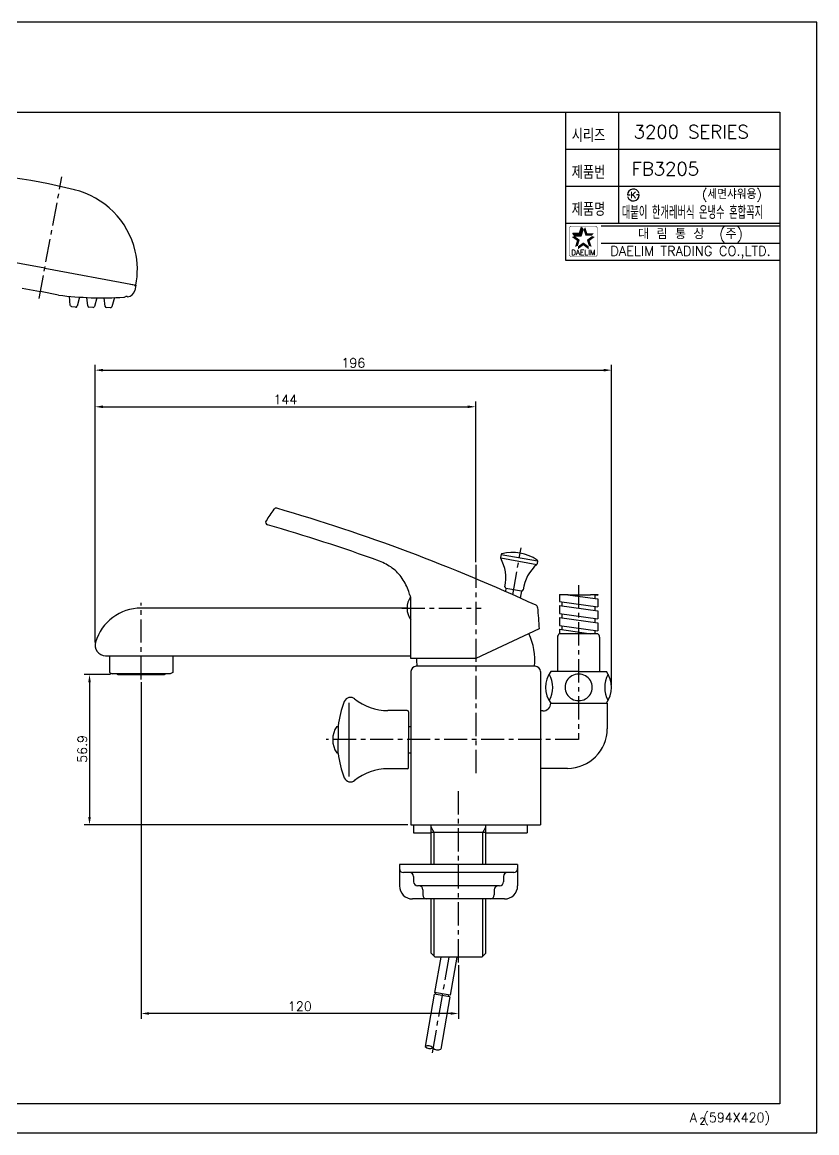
# Model space of a CAD drawing. Extents: x 594 to 1188, y -420 to 0.
# Drawn here: x 887.6 to 1188, y -420 to 0 of the extents above; entities that cross this region are included whole.
import ezdxf
from ezdxf.enums import TextEntityAlignment as Align

# ---------------------------------------------------------------- set-up
doc = ezdxf.new("R2010")
doc.units = 0
doc.header["$LTSCALE"] = 7
doc.header["$MEASUREMENT"] = 0
doc.linetypes.add('CENTER', pattern=[2, 1.25, -0.25, 0.25, -0.25])
doc.linetypes.add('PHANTOM', pattern=[2.5, 1.25, -0.25, 0.25, -0.25, 0.25, -0.25])
doc.layers.get('0').update_dxf_attribs({"color": 2, "linetype": 'CONTINUOUS'})
for name, color, linetype in [('CL', 1, 'CENTER'), ('D', 2, 'CONTINUOUS'), ('DIM', 2, 'CONTINUOUS'), ('DWG', 7, 'CONTINUOUS'), ('PH', 3, 'PHANTOM')]:
    doc.layers.add(name, color=color, linetype=linetype)
doc.styles.add('GHS', font='ROMANS', dxfattribs={"bigfont": 'GHS'})
doc.styles.add('HAN', font='TXT.shx', dxfattribs={"bigfont": 'GHS.shx'})
doc.styles.add('ROMANS', font='romans')

# ---------------------------------------------------------------- blocks, each defined once
blk = doc.blocks.new('KS')
at = {"layer": 'DIM'}
for p, q in [((-2.25, 0), (-1.75, 0)), ((-1.75, 0), (-1.25, 0)), ((1.75, 0), (1.25, 0)), ((2.25, 0), (1.75, 0))]:
    blk.add_line(p, q, dxfattribs=at)
for start, end in [(15, 180), (195, 0)]:
    blk.add_arc((0, 0), 2.25, start, end, dxfattribs=at)
at = {"layer": 'DIM', "style": 'HAN'}
blk.add_text('K', height=2.39, dxfattribs=at).set_placement((0, 0), align=Align.MIDDLE)
blk = doc.blocks.new('BORDER')
for p, q in [((1, 1), (0, 1)), ((1, 0), (1, 1)), ((0, 0), (1, 0))]:
    blk.add_line(p, q)
blk = doc.blocks.new('양식')
at = {"color": 4}
for p, q in [((1219, 386), (1768, 386)), ((1768, 386), (1768, 11)), ((1768, 11), (1219, 11))]:
    blk.add_line(p, q, dxfattribs=at)
at = {"color": 7}
for p, q in [((1687, 386), (1687, 330)), ((1707, 386), (1707, 344)), ((1687, 372), (1768, 372)), ((1687, 358), (1768, 358)), ((1687, 344), (1768, 344)), ((1687, 330), (1768, 330))]:
    blk.add_line(p, q, dxfattribs=at)
at = {"color": 2}
for p, q in [((1692.24, 340.18), (1692.99, 342.49)), ((1692.9, 339.27), (1693.65, 341.57)), ((1693.65, 341.57), (1692.99, 342.49)), ((1689.81, 340.18), (1692.24, 340.18)), ((1690.48, 339.27), (1689.81, 340.18)), ((1690.48, 339.27), (1692.9, 339.27))]:
    blk.add_line(p, q, dxfattribs=at)
at = {"color": 2, "linetype": 'Continuous'}
for p, q in [((1700.5, 343), (1768, 343)), ((1700.5, 336.5), (1768, 336.5))]:
    blk.add_line(p, q, dxfattribs=at)
at = {"color": 2, "linetype": 'Continuous', "const_width": 0.2}
for points in [[(1688.48, 342.13, -0.414214), (1689.23, 342.88)], [(1688.48, 332.13), (1688.48, 342.13, -1)], [(1689.23, 342.88), (1698.23, 342.88, -0.414214), (1698.98, 342.13, 0.043396)], [(1698.98, 342.13), (1698.98, 332.13, -0.414214), (1698.23, 331.38)], [(1698.23, 331.38), (1689.48, 331.38, -0.414214), (1688.48, 332.13, 0.672398)]]:
    blk.add_lwpolyline(points, format="xyb", dxfattribs=at)
at = {"color": 2}
for points in [[(1692.24, 340.18), (1692.9, 339.27), (1692.99, 342.49), (1693.65, 341.57)], [(1694.47, 342.49), (1693.8, 341.57), (1695.22, 340.18), (1694.55, 339.27)], [(1691.32, 337.35), (1692.4, 337.7), (1689.36, 338.78), (1690.43, 339.13)], [(1689.81, 340.18), (1690.48, 339.27), (1692.24, 340.18), (1692.9, 339.27)], [(1690.57, 335.05), (1691.65, 335.4), (1691.32, 337.35), (1692.4, 337.7)], [(1693.73, 335.6), (1693.73, 336.73), (1691.77, 334.18), (1691.77, 335.31)], [(1695.69, 334.18), (1695.69, 335.31), (1693.73, 335.6), (1693.73, 336.73)], [(1695.22, 340.18), (1694.55, 339.27), (1697.64, 340.18), (1696.98, 339.27)], [(1698.1, 338.78), (1697.02, 339.13), (1696.14, 337.35), (1695.06, 337.7)], [(1696.14, 337.35), (1695.06, 337.7), (1696.89, 335.05), (1695.81, 335.4)]]:
    blk.add_solid(points, dxfattribs=at)
at = {"xscale": 594, "yscale": 420, "zscale": 594}
blk.add_blockref('BORDER', (1188, 0), dxfattribs=at)
at = {"layer": 'DIM', "color": 4}
blk.add_blockref('KS', (1712.63, 354.68), dxfattribs=at)
at = {"color": 7, "linetype": 'Continuous'}
for s, height, style, p in [('대 림 통 상  (주)', 4, 'GHS', (1734.26, 339.7)), ('DAELIM TRADING CO.,LTD.', 3.6, 'ROMANS', (1734.26, 332.93))]:
    blk.add_text(s, height=height, dxfattribs=dict(at, style=style)).set_placement(p, align=Align.MIDDLE)
at = {"color": 2, "linetype": 'Continuous', "style": 'ROMANS'}
blk.add_text('DAELIM', height=2, dxfattribs=at).set_placement((1693.73, 331.93), align=Align.CENTER)
at = {"color": 7, "style": 'GHS'}
for s, height, p in [('A (594X420)', 3.5, (1734.01, 4.03)), ('2', 2.5, (1737.67, 3.19))]:
    blk.add_text(s, height=height, dxfattribs=at).set_placement(p)
at = {"layer": 'DIM', "style": 'GHS', "width": 0.8}
for s, p in [('시리즈', (1689.34, 374.73)), ('제품번', (1689.34, 360.73)), ('제품명', (1689.34, 346.73))]:
    blk.add_text(s, height=5, dxfattribs=at).set_placement(p)

msp = doc.modelspace()

# ---------------------------------------------------------------- linework, layer by layer
at = {"layer": 'CL'}
for p, q in [((893.99, -104.43), (902.56, -58.52)), ((1073.07, -216.52), (1076.2, -198.82)), ((1059.05, -205.2), (1059.05, -285.12)), ((1097.86, -212.92), (1097.86, -271.32)), ((932.55, -248.58), (932.55, -219.57)), ((1031.07, -221.57), (1061.05, -221.57)), ((1097.86, -271.32), (1002.56, -271.32)), ((1052.55, -355.57), (1052.55, -290.08)), ((1048.91, -353.57), (1042.47, -390.11))]:
    msp.add_line(p, q, dxfattribs=at)
at = {"layer": 'D'}
for p, q in [((921.02, -246.67), (911.03, -246.67)), ((913.03, -249.1), (913.03, -300.57)), ((1033.36, -303.57), (911.03, -303.57))]:
    msp.add_line(p, q, dxfattribs=at)
at = {"layer": 'D', "ltscale": 0.7}
for p, q in [((932.55, -249.58), (932.55, -376.88)), ((1052.55, -356.57), (1052.55, -376.88)), ((1049.55, -374.88), (935.55, -374.88))]:
    msp.add_line(p, q, dxfattribs=at)
for centre, start, end in [((1041.06, -389.48), 41.4294, 118.5706), ((1041.71, -385.77), 221.4294, 298.5706), ((1044.66, -386.29), 221.4294, 298.5706)]:
    msp.add_arc(centre, 2.41, start, end, dxfattribs=at)
at = {"layer": 'D'}
for points in [[(912.53, -249.67), (913.53, -249.67), (913.03, -246.67)], [(912.53, -300.57), (913.53, -300.57), (913.03, -303.57)]]:
    msp.add_solid(points, dxfattribs=at)
at = {"layer": 'D', "ltscale": 0.7}
for points in [[(935.55, -374.38), (935.55, -375.38), (932.55, -374.88)], [(1049.55, -374.38), (1049.55, -375.38), (1052.55, -374.88)]]:
    msp.add_solid(points, dxfattribs=at)
at = {"layer": 'DIM'}
for p, q in [((915.13, -234.57), (915.13, -129.59)), ((1110.43, -250.57), (1110.43, -129.59)), ((918.13, -131.59), (1107.43, -131.59)), ((915.13, -234.57), (915.13, -143.44)), ((918.13, -145.44), (1056.05, -145.44)), ((1059.05, -204.2), (1059.05, -143.44))]:
    msp.add_line(p, q, dxfattribs=at)
for points in [[(918.13, -131.09), (918.13, -132.09), (915.13, -131.59)], [(1107.43, -131.09), (1107.43, -132.09), (1110.43, -131.59)], [(918.13, -144.94), (918.13, -145.94), (915.13, -145.44)], [(1056.05, -144.94), (1056.05, -145.94), (1059.05, -145.44)]]:
    msp.add_solid(points, dxfattribs=at)
at = {"layer": 'DWG'}
for p, q in [((896.11, -93.05), (862.21, -86.72)), ((896.11, -93.05), (930.01, -99.38)), ((887.58, -100.61), (894.46, -101.89)), ((928.55, -99.11), (930.52, -99.48)), ((930.52, -99.48), (930.15, -101.43)), ((901.34, -103.18), (894.46, -101.89)), ((905.77, -107.13), (905.46, -103.65)), ((909.29, -103.96), (908.31, -107.42)), ((912.35, -107.29), (911.98, -104.11)), ((915.81, -104.23), (914.88, -107.55)), ((918.93, -107.45), (918.56, -104.25)), ((922.46, -104.16), (921.47, -107.68)), ((907.76, -107.78), (906.21, -107.58)), ((914.34, -107.91), (912.79, -107.73)), ((920.94, -108.04), (919.38, -107.89)), ((1068.66, -201.25), (1068.45, -202.43)), ((1068.66, -201.25), (1082.45, -203.68)), ((1068.48, -202.62), (1082.14, -205.03)), ((1082.45, -203.68), (1082.24, -204.86)), ((1070.46, -214.06), (1070.25, -215.25)), ((1070.46, -214.06), (1076.37, -215.1)), ((1034.55, -240.57), (1034.55, -217.53)), ((1076.37, -215.1), (1075.9, -217.76)), ((1090.68, -216.38), (1090.68, -219.1)), ((1092.86, -216.38), (1105.18, -218.11)), ((1103.39, -216.38), (1105.18, -216.63)), ((1104.18, -218.01), (1104.18, -216.49)), ((1105.18, -216.38), (1105.18, -216.63)), ((1105.18, -218.11), (1105.18, -221.14)), ((1033.07, -221.57), (932.55, -221.57)), ((1090.68, -219.1), (1105.18, -221.14)), ((1090.68, -220.58), (1105.18, -222.62)), ((1090.68, -220.58), (1090.68, -223.61)), ((1091.68, -220.76), (1091.68, -219.24)), ((1104.18, -222.52), (1104.18, -221)), ((1090.68, -223.61), (1105.18, -225.65)), ((1090.68, -225.09), (1105.18, -227.13)), ((1090.68, -225.09), (1090.68, -228.12)), ((1091.68, -225.23), (1091.68, -223.75)), ((1104.18, -226.99), (1104.18, -225.51)), ((1105.18, -222.62), (1105.18, -225.65)), ((1082.99, -229.41), (1059.05, -240.57)), ((1090.68, -228.12), (1105.18, -230.16)), ((1090.68, -229.6), (1102.56, -231.27)), ((1090.68, -229.6), (1090.68, -231.27)), ((1091.68, -229.74), (1091.68, -228.26)), ((1104.18, -231.27), (1104.18, -230.02)), ((1105.18, -227.13), (1105.18, -230.16)), ((1089.98, -232.59), (1089.98, -245.57)), ((1104.18, -231.27), (1090.68, -231.27)), ((1105.18, -231.27), (1104.18, -231.27)), ((1105.88, -232.59), (1105.88, -245.57)), ((919.13, -239.57), (1034.55, -239.57)), ((920.55, -239.57), (920.55, -245.9)), ((944.55, -239.57), (944.55, -245.9)), ((1059.05, -240.57), (1034.55, -240.57)), ((1038.75, -243.57), (1036.55, -243.57)), ((1059.05, -243.57), (1036.66, -243.57)), ((1081.35, -243.57), (1059.05, -243.57)), ((1081.55, -243.57), (1079.34, -243.57)), ((920.55, -245.9), (921.55, -246.47)), ((943.55, -246.47), (921.55, -246.47)), ((923.7, -246.67), (941.4, -246.67)), ((944.55, -245.9), (943.55, -246.47)), ((1034.55, -245.57), (1034.55, -303.57)), ((1083.55, -245.57), (1083.55, -303.57)), ((1097.98, -245.57), (1087.43, -245.57)), ((1097.98, -245.57), (1108.43, -245.57)), ((1011.09, -257.4), (1011.09, -285.25)), ((1033.17, -260.32), (1025.83, -260.32)), ((1087.43, -257.57), (1108.76, -257.57)), ((1108.76, -257.57), (1108.76, -267.17)), ((1033.67, -260.82), (1033.67, -271.32)), ((1084.43, -260.47), (1083.55, -260.47)), ((1007.01, -266.12), (1007.01, -271.32)), ((1033.67, -266.32), (1034.55, -266.32)), ((1007.01, -276.52), (1007.01, -271.32)), ((1033.67, -276.32), (1034.55, -276.32)), ((1033.17, -282.32), (1025.83, -282.32)), ((1093.76, -282.17), (1083.55, -282.17)), ((1034.55, -303.57), (1083.55, -303.57)), ((1035.55, -303.57), (1035.55, -306.57)), ((1035.55, -306.57), (1042.2, -306.57)), ((1042.2, -318.57), (1042.2, -303.57)), ((1062.9, -306.47), (1042.2, -306.47)), ((1062.9, -318.57), (1062.9, -303.57)), ((1062.9, -306.57), (1078.55, -306.57)), ((1078.55, -303.57), (1078.55, -306.57)), ((1074.9, -318.57), (1030.2, -318.57)), ((1030.2, -318.57), (1030.2, -326.57)), ((1074.9, -318.57), (1074.9, -326.57)), ((1073.4, -321.57), (1031.7, -321.57)), ((1035.55, -323.07), (1035.55, -325.07)), ((1069.55, -323.07), (1069.55, -325.07)), ((1068.05, -326.57), (1037.05, -326.57)), ((1069.9, -331.57), (1035.2, -331.57)), ((1039.05, -328.07), (1039.05, -330.07)), ((1042.2, -352.07), (1042.2, -331.57)), ((1062.9, -352.07), (1062.9, -331.57)), ((1066.05, -328.07), (1066.05, -330.07)), ((1043.7, -353.57), (1042.2, -352.07)), ((1061.4, -353.57), (1062.9, -352.07)), ((1045.86, -353.57), (1043.51, -366.9)), ((1061.4, -353.57), (1043.7, -353.57)), ((1051.96, -353.57), (1049.42, -367.94)), ((1043.39, -367.59), (1039.9, -387.36)), ((1049.3, -368.63), (1043.39, -367.59)), ((1049.42, -367.94), (1043.51, -366.9)), ((1043.88, -367.68), (1044, -366.99)), ((1049.3, -368.63), (1045.81, -388.4)), ((1048.81, -368.55), (1048.93, -367.86))]:
    msp.add_line(p, q, dxfattribs=at)
at = {"layer": 'DWG', "color": 7}
for p, q in [((1006.49, -266.32), (1007.01, -266.32)), ((1033.67, -281.82), (1033.67, -271.32)), ((1006.49, -276.32), (1007.01, -276.32))]:
    msp.add_line(p, q, dxfattribs=at)
at = {"layer": 'DWG', "color": 2}
for p, q in [((1043.35, -306.47), (1042.2, -304.47)), ((1043.35, -318.57), (1043.35, -306.47)), ((1061.75, -306.47), (1062.9, -304.47)), ((1061.75, -318.57), (1061.75, -306.47)), ((1043.35, -353.22), (1043.35, -331.57)), ((1061.75, -353.22), (1061.75, -331.57))]:
    msp.add_line(p, q, dxfattribs=at)
at = {"layer": 'DWG'}
for centre, radius, start, end in [((847.45, -306.08), 250, 76.1333, 88.5036), ((899.86, -93.75), 31.3, 13.3383, 76.3872), ((900.6, -93.46), 30.52, 348.6336, 13.1309), ((929.93, -99.88), 0.5, 349.4209, 79.4209), ((917.8, 23.09), 127.34, 262.5729, 273.7172), ((926.07, -103.28), 0.7, 268.934, 308.2645), ((926.94, -104.38), 0.7, 44.9542, 128.2645), ((927.2, -100.89), 3, 274.3349, 349.4209), ((906.27, -107.08), 0.5, 185.1225, 262.4209), ((907.83, -107.29), 0.5, 262.4209, 344.2077), ((912.84, -107.23), 0.5, 186.6535, 263.4209), ((914.4, -107.41), 0.5, 263.4209, 344.2687), ((919.43, -107.39), 0.5, 186.6535, 264.4209), ((920.99, -107.54), 0.5, 264.4209, 344.2687), ((1146.45, -299.11), 200, 144.9343, 146.4492), ((983.56, -184.78), 1, 73.7623, 144.9342), ((788.11, -855.89), 700, 65.18651, 73.76225), ((980.6, -189.12), 1, 146.4492, 253.897), ((788.11, -855.89), 693, 70.21887, 73.89699), ((1068.96, -201.3), 0.3, 103.5285, 170), ((1072.88, -217.62), 17.08, 56.4715, 103.5285), ((1068.75, -202.48), 0.3, 170, 208.835), ((1054.73, -210.2), 15.7, 347.9728, 28.835), ((1092.48, -216.85), 15.7, 131.165, 172.0272), ((1081.94, -204.81), 0.3, 311.165, 350), ((1082.15, -203.63), 0.3, 350, 56.4715), ((1070.58, -213.57), 0.5, 167.9728, 257.0752), ((1040.62, -221.57), 7.55, 145.0944, 216.4076), ((1076.43, -214.6), 0.5, 262.9248, 352.0272), ((932.55, -239.57), 18, 90, 163.3985), ((1081.45, -221.43), 1, 4.1311, 65.1865), ((919.13, -235.57), 4, 163.3985, 270), ((1059.05, -241.19), 22.38, 353.8845, 26.4298), ((1091.48, -232.54), 1.5, 122.2, 181.7324), ((1104.38, -232.54), 1.5, 358.2676, 57.8), ((1036.55, -245.57), 2, 90, 180), ((1059.05, -241.19), 22.38, 178.4224, 186.1155), ((1081.55, -245.57), 2, 0, 90), ((923.7, -246.17), 0.5, 216.8699, 270), ((941.4, -246.17), 0.5, 270, 323.1301), ((1095.43, -251.57), 10, 143.1301, 216.8699), ((1078.16, -251.57), 10, 330, 30), ((1097.86, -251.55), 5.02, 88.6566, 271.3434), ((1098.1, -251.55), 5.02, 268.6566, 91.3434), ((1117.8, -251.57), 10, 150.2741, 209.7259), ((1100.43, -251.57), 10, 323.1301, 36.8699), ((1011.69, -257.82), 2.5, 48.6917, 158.8998), ((1025.83, -240.32), 20, 231.0576, 270), ((1046.67, -271.32), 40, 158.8998, 172.5304), ((1033.17, -260.82), 0.5, 0, 90), ((1084.43, -257.47), 3, 270, 358.0897), ((1093.76, -267.17), 15, 270, 0), ((1046.67, -271.32), 40, 187.4696, 201.1002), ((1025.83, -302.32), 20, 90, 128.9424), ((1033.17, -281.82), 0.5, 270, 360), ((1011.69, -284.82), 2.5, 201.1002, 311.3083), ((1031.7, -320.07), 1.5, 180, 270), ((1034.05, -323.07), 1.5, 0, 90), ((1071.05, -323.07), 1.5, 90, 180), ((1073.4, -320.07), 1.5, 270, 0), ((1035.2, -326.57), 5, 180, 270), ((1037.05, -325.07), 1.5, 180, 270), ((1037.55, -328.07), 1.5, 0, 90), ((1067.55, -328.07), 1.5, 90, 180), ((1068.05, -325.07), 1.5, 270, 0), ((1069.9, -326.57), 5, 270, 0), ((1040.55, -330.07), 1.5, 180, 270), ((1064.55, -330.07), 1.5, 270, 0)]:
    msp.add_arc(centre, radius, start, end, dxfattribs=at)
at = {"layer": 'DWG', "color": 7}
msp.add_arc((1014.07, -271.32), 9.08, 146.6015, 213.3985, dxfattribs=at)
at = {"layer": 'DWG'}
for points in [[(1034, -216.32), (1033.71, -215.3), (1031.27, -210.37), (1027.46, -206.41), (1022.64, -203.79)], [(1082.45, -221.35), (1082.99, -229.41)]]:
    msp.add_spline(points, degree=3, dxfattribs=at)
msp.add_open_spline([(1034.55, -217.53), (1034.38, -217.14), (1034.29, -216.92), (1034.16, -216.64), (1034.06, -216.44), (1034.01, -216.35), (1034, -216.32)], degree=3, knots=[3.046589, 3.046589, 3.046589, 3.046589, 3.417026, 3.753386, 3.985579, 4.072353, 4.072353, 4.072353, 4.072353], dxfattribs=at)
at = {"layer": 'PH'}
msp.add_lwpolyline([(1090.68, -216.38), (1093.96, -216.38), (1093.96, -216.6), (1102.44, -216.6), (1102.44, -216.38), (1105.18, -216.38)], dxfattribs=at)

# ---------------------------------------------------------------- block references
at = {"layer": 'DIM'}
msp.add_blockref('양식', (-594, -420), dxfattribs=at)

# ---------------------------------------------------------------- texts
at = {"color": 7, "style": 'GHS'}
for s, p in [('3200 SERIES', (1140.51, -41.42)), ('FB3205', (1130.74, -55.42))]:
    msp.add_text(s, height=5, dxfattribs=at).set_placement(p, align=Align.MIDDLE)
at = {"style": 'GHS'}
msp.add_text('(세면샤워용)', height=3.5, dxfattribs=at).set_placement((1144.56, -66.82))
at = {"style": 'GHS', "width": 0.5}
msp.add_text('대붙이 한개레버식 온냉수 혼합꼭지', height=5, dxfattribs=at).set_placement((1114.29, -74.44))
at = {"layer": 'D', "insert": (910.28, -274.84), "char_height": 3.5, "attachment_point": 5, "rotation": 90, "style": 'GHS'}
msp.add_mtext('56.9', dxfattribs=at)
at = {"layer": 'D', "ltscale": 0.7, "insert": (992.55, -372.13), "char_height": 3.5, "attachment_point": 5, "style": 'GHS'}
msp.add_mtext('\\A1;120', dxfattribs=at)
at = {"layer": 'DIM', "char_height": 3.5, "attachment_point": 5, "style": 'GHS'}
for s, insert in [('\\A1;196', (1012.78, -128.84)), ('\\A1;144', (987.09, -142.69))]:
    msp.add_mtext(s, dxfattribs=dict(at, insert=insert))

doc.saveas('drawing.dxf')
